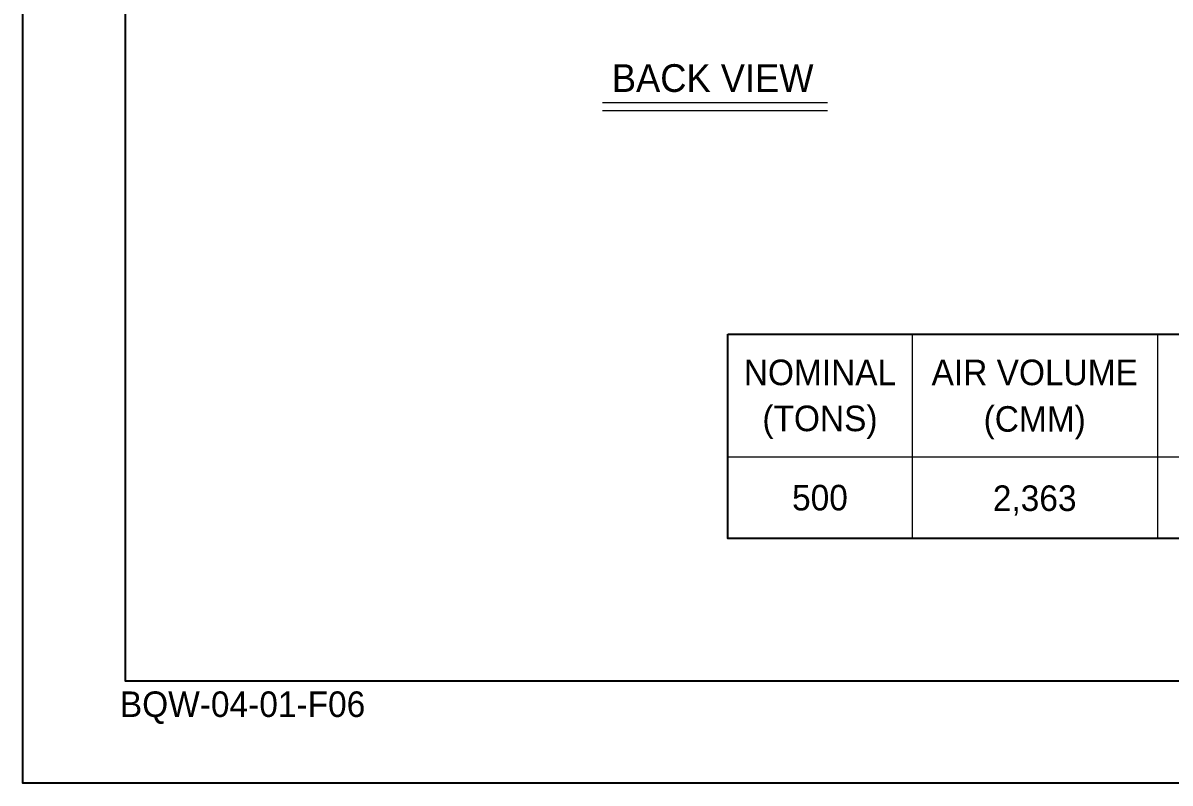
# Model space of a CAD drawing. Header units: millimetres. Extents: x 19537 to 50503, y 7619 to 29516.
# Drawn here: x 19537 to 27804, y 7619 to 13099 of the extents above; entities that cross this region are included whole.
import ezdxf
from ezdxf.enums import TextEntityAlignment as Align

# ---------------------------------------------------------------- set-up
doc = ezdxf.new("R2010")
doc.units = ezdxf.units.MM
for name, color, linetype in [('냉각탑_box', 1, 'Continuous'), ('냉각탑_form', 1, 'Continuous'), ('냉각탑_text', 3, 'Continuous')]:
    doc.layers.add(name, color=color, linetype=linetype)
doc.styles.add('돋움', font='Dotum.ttf')

msp = doc.modelspace()

# ---------------------------------------------------------------- linework, layer by layer
at = {"layer": 'Defpoints'}
msp.add_lwpolyline([(19537.2, 29515.9), (50503, 29515.9), (50503, 7618.7), (19537.2, 7618.7)], close=True, dxfattribs=at)
at = {"layer": '냉각탑_box', "lineweight": 20}
for p, q in [((23713, 12526.9), (25336.3, 12526.9)), ((23713, 12468.8), (25336.3, 12468.8)), ((25944.5, 10856.1), (25944.5, 9381.9)), ((27713.5, 10856.1), (27713.5, 9381.9)), ((24617.7, 9971.6), (40465.3, 9971.6))]:
    msp.add_line(p, q, dxfattribs=at)
at = {"layer": '냉각탑_box'}
msp.add_lwpolyline([(24617.7, 10856.1), (40465.3, 10856.1), (40465.3, 9381.9), (24617.7, 9381.9)], close=True, dxfattribs=at)
at = {"layer": '냉각탑_form'}
msp.add_lwpolyline([(20274.5, 28778.6), (20274.5, 8356), (49765.7, 8356), (49765.7, 28778.6)], close=True, dxfattribs=at)

# ---------------------------------------------------------------- texts
at = {"layer": '냉각탑_form', "lineweight": 20, "style": '돋움'}
msp.add_text('BQW-04-01-F06', height=184.32, dxfattribs=at).set_placement((20235.7, 8095.2))
at = {"layer": '냉각탑_text', "lineweight": 20, "style": '돋움'}
for s, height, p in [('BACK VIEW', 199.97, (24508, 12701.9)), ('NOMINAL', 184.27, (25281.1, 10579.7)), ('AIR VOLUME', 184.27, (26829, 10579.7)), ('(TONS)', 184.27, (25281.1, 10248)), ('(CMM)', 184.27, (26828.5, 10244.1)), ('500', 184.27, (25281.1, 9676.8)), ('2,363', 184.27, (26828.5, 9672.8))]:
    msp.add_text(s, height=height, dxfattribs=at).set_placement(p, align=Align.MIDDLE_CENTER)

doc.saveas('drawing.dxf')
